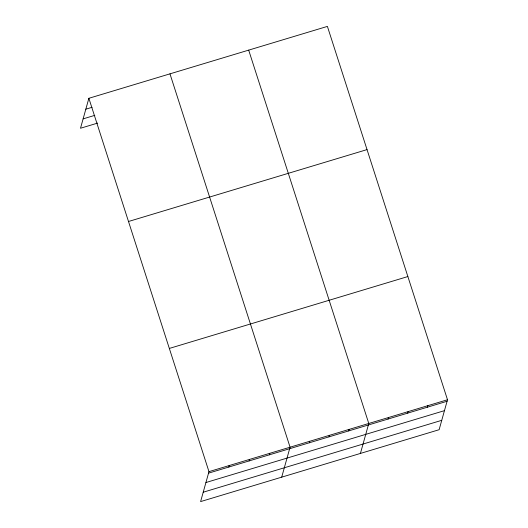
<?xml version="1.0" encoding="UTF-8"?>
<svg xmlns="http://www.w3.org/2000/svg" width="528" height="528" viewBox="0 0 528 528"><rect width="100%" height="100%" fill="white"/><g stroke="black" fill="none" stroke-linecap="round" stroke-linejoin="round"><path stroke-width="0.79" d="M88.869 98.294L208.969 471.643L200.6 501.6L439.131 429.706L447.5 399.749L327.4 26.4L88.869 98.294L80.5 128.251L97.66 123.083M228.822 467.042L229.244 465.531M249.097 460.931L249.52 459.419M269.372 454.819L269.795 453.308M281.701 477.16L290.07 447.196L169.97 73.847M309.322 442.781L309.745 441.263M329.003 436.847L329.426 435.336M348.678 430.914L349.107 429.403M360.419 453.433L368.782 423.476L248.681 50.127M388.04 419.054L388.463 417.542M407.715 413.127L408.137 411.609M427.396 407.194L427.819 405.682M85.826 109.19L92.063 107.309M83.12 118.866L94.822 115.342M128.502 221.496L367.033 149.602M169.336 348.434L407.867 276.547M208.969 471.643L447.5 399.749M208.547 473.154L447.077 401.26M205.927 482.539L444.457 410.652M203.221 492.215L441.751 420.321"/></g></svg>
